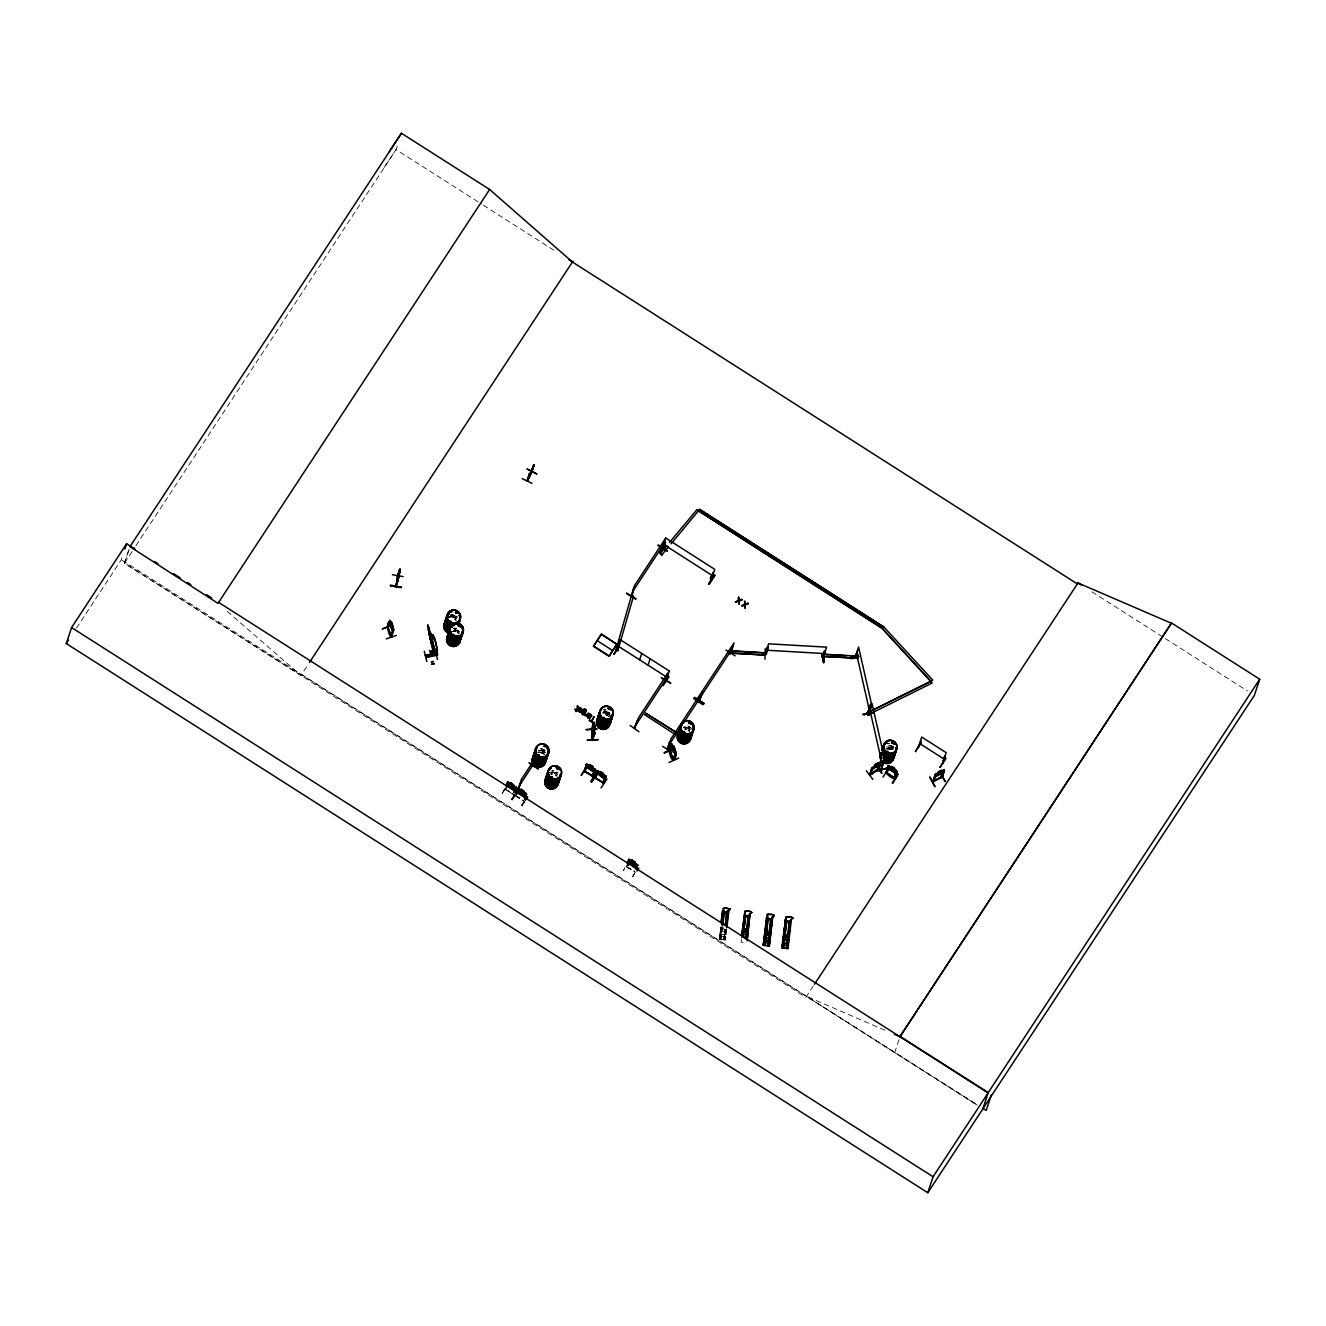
<?xml version="1.0" encoding="UTF-8"?>
<svg xmlns="http://www.w3.org/2000/svg" width="1326" height="1326" viewBox="0 0 1326 1326"><rect width="100%" height="100%" fill="white"/><g stroke="black" fill="none" stroke-linecap="round" stroke-linejoin="round"><path stroke-width="0.75" stroke-dasharray="5 3.75" d="M505.14 789.086L514.04 795.003M515.184 795.799L524.118 801.418M719.355 939.173L720.681 926.924L719.239 939.156L725.488 939.935M721.377 927.007L720.001 939.272L721.261 925.797M721.709 927.04L720.366 939.305L721.841 927.073M722.173 927.007L720.664 939.289M721.095 939.405L722.571 927.156M724.775 929.476L723.664 939.703L725.62 929.592M723.714 939.72L724.908 929.509M724.079 939.703L725.239 929.443M725.819 929.625L724.709 939.836L725.952 929.642M726.681 929.725L725.405 939.935L726.283 929.576M741.499 939.073L741.118 942.123L746.555 942.67M455.846 617.966L455.166 616.656L453.84 617.319M458.116 631.309L458.1 630.165M544.19 751.776L542.682 752.356L542.599 750.748M543.627 752.057L543.113 750.715M543.776 751.958L543.826 750.93M554.931 773.804L555.66 772.378M554.881 773.257L556.406 772.843L555.345 773.738M606.512 713.736L607.424 713.007M607.606 712.99L606.529 714.001M606.877 713.487L607.557 714.432L608.303 713.57M687.282 728.206L688.393 727.294M687.73 727.792L687.979 728.803L689.106 728.239M688.376 727.245L689.222 728.836M892.067 747.864L890.74 748.759L890.641 747.151M892.299 748.212L892.083 747.201M76.411 628.159L121.346 559.738L123.103 554.401M128.423 551.003L124.362 563.351L300.952 675.431L308.378 664.111M813.335 985.997L805.893 997.334L124.578 563.003L129.948 546.66M397.22 146.075L396.06 149.606L135.932 545.715M454.155 617.386L455.58 617.783M458.05 631.408L456.973 630.712L458.266 630.563M504.593 788.738L502.14 793.495L506.98 785.937M505.819 789.882L506.93 786.6M511.355 799.213L512.217 799.926L516.079 793.826M512.217 799.926L515.002 795.385M521.433 805.644L525.792 800.175M624.828 867.585L623.336 870.85L628.176 863.292M626.286 866.79L634.856 871.265M635.088 872.392L634.59 871.232M688.956 728.471L687.962 728.786M720.93 928.697L724.526 929.161M720.598 931.366L726.002 932.045M720.25 934.266L725.654 934.946M720.051 936.106L725.455 936.802M719.62 939.156L724.626 939.819M894.669 1052.711L899.94 1036.7M458.581 631.408L458.564 630.38M555.296 774.202L556.605 773.124M556.738 773.903L556.588 772.677M890.707 747.416L891.702 747.267M722.852 926.808L723.084 928.532M124.578 563.003L134.804 547.439M502.14 793.495L505.256 788.953L513.212 794.523M516.228 791.804L511.322 799.346L516.311 792.003M516.692 792.268L511.819 799.661M524.781 801.617L521.897 806.075M634.508 873.619L632.651 876.768M634.524 873.635L632.519 876.701L634.939 874.033M384.126 167.507L396.06 149.606L481.636 204.138M456.376 630.364L455.216 631.706A6.796 6.613 18.2 0 0 456.243 630.314L456.31 630.298A6.796 6.597 18.2 0 1 455.133 631.507M458.514 631.342L457.371 631.822M455.597 630.148A6.796 6.613 18.2 0 1 452.481 631.69A6.895 6.713 18.2 0 0 455.68 630.115A6.796 6.597 18.2 0 1 452.481 631.673L455.73 630.115A6.895 6.713 18.2 0 1 452.564 631.59A6.796 6.597 18.2 0 1 454.221 631.474A6.895 6.713 18.2 0 0 452.415 631.607M454.254 631.11L455.73 630.115M457.238 629.949L456.906 631.524M542.549 750.731L544.19 751.03M542.815 751.03L543.809 750.997M687.896 727.792L690.166 729.383A6.796 6.597 18.2 0 0 683.702 727.261L685.443 727.145A6.895 6.713 18.2 0 1 690.166 729.482M689.006 728.952L687.382 728.438M890.591 747.118L891.868 747.035M627.248 866.989L634.524 871.464M451.934 616.474L456.741 618.745A6.796 6.597 18.2 0 0 448.553 617.203L451.951 616.524L448.437 617.187A6.895 6.713 18.2 0 1 456.674 618.844M455.299 618.463L453.873 617.551M608.021 714.615L606.612 713.952M551.202 772.362L552.959 772.246A6.796 6.597 18.2 0 0 549.561 772.909L552.959 772.229L557.749 774.45A6.895 6.713 18.2 0 0 549.478 772.909M891.669 748.461L890.79 748.295M720.283 939.289L721.129 939.405M450.658 615.032L454.254 615.165M603.91 709.493L605.733 709.41M605.17 711.051L606.943 711.382A6.796 6.597 18.2 0 0 603.413 711.3L606.976 711.316M609.446 714.896L606.43 712.974L602.849 712.758A6.895 6.713 18.2 0 1 610.457 716.355M604.656 712.675L602.849 712.775A6.796 6.597 18.2 0 1 610.391 716.305L609.396 714.896M607.325 712.775L608.12 713.239M543.179 753.218L537.958 752.223A6.895 6.713 18.2 0 1 544.505 754.461L543.146 753.234M539.781 752.14L537.958 752.24A6.796 6.597 18.2 0 1 544.489 754.345M889.464 743.472L887.658 743.588L889.481 743.505A6.895 6.713 18.2 0 0 887.658 743.704A6.796 6.613 18.2 0 1 889.398 743.77A6.796 6.597 18.2 0 0 887.641 743.919M552.362 773.953L550.572 774.086A6.895 6.713 18.2 0 1 552.378 773.986A6.796 6.597 18.2 0 0 550.638 774.102M685.426 727.112L690.233 729.383A6.796 6.613 18.2 0 0 683.686 727.245M684.846 728.886L686.619 729.217A6.895 6.713 18.2 0 0 684.813 729.002A6.796 6.613 18.2 0 1 686.52 729.515M540.859 748.875A6.796 6.597 18.2 0 1 545.566 751.096A6.796 6.613 18.2 0 0 540.859 748.875L545.666 751.013M540.859 748.759L544.29 749.853M884.989 1030.236L806.523 996.356L977.875 1105.122M892.332 746.256L893.724 747.416L888.917 745.146A6.796 6.613 18.2 0 1 893.625 747.483M891.818 747.847L886.58 746.87A6.895 6.713 18.2 0 1 893.144 749.107M891.238 749.604L886 748.626A6.895 6.713 18.2 0 1 891.205 749.621A6.796 6.597 18.2 0 0 886.083 748.66M687.746 725.786L690.747 727.792A6.796 6.613 18.2 0 0 687.697 725.952A6.796 6.597 18.2 0 1 691.658 729.3M458.199 630.795L454.768 629.684L459.575 631.938M607.49 715.51L605.849 714.731A6.895 6.713 18.2 0 1 608.849 716.67M1091.978 591.86L1163.582 637.491M1165.322 638.602L1247.401 690.929M483.377 205.265L554.964 250.896M515.449 795.401L523.438 800.357M505.256 788.953L513.991 794.755M515.333 795.385L524.068 801.169M626.253 866.624L635.121 872.342M301.582 674.47L977.71 1105.486L121.346 559.738M891.768 747.864L893.194 748.991A6.796 6.597 18.2 0 0 886.663 746.886M689.653 731.14L688.227 730.013A6.796 6.597 18.2 0 1 689.57 731.123A6.895 6.713 18.2 0 0 688.211 730.096M608.584 712.161L609.977 713.305A6.796 6.597 18.2 0 0 608.518 712.244A6.796 6.597 18.2 0 1 609.811 713.537M455.862 616.026L457.238 617.187A6.796 6.613 18.2 0 0 455.812 616.093A6.796 6.597 18.2 0 1 457.105 617.386M458.995 633.712L457.586 632.568A6.895 6.713 18.2 0 1 458.978 633.729A6.796 6.597 18.2 0 0 457.569 632.552M543.594 750.964L538.538 750.466A6.895 6.713 18.2 0 1 545.119 752.604M543.726 751.461L545.152 752.604A6.796 6.597 18.2 0 0 538.621 750.483A6.796 6.613 18.2 0 1 545.085 752.571M555.743 775.08L557.169 776.224A6.796 6.597 18.2 0 0 555.743 775.064A6.895 6.713 18.2 0 1 557.152 776.224M227.194 611.352L300.952 675.431M556.821 771.815A6.796 6.597 18.2 0 1 558.163 772.942M549.544 772.892A6.796 6.613 18.2 0 1 552.975 772.196M551.119 772.644A6.796 6.597 18.2 0 1 556.224 773.588M538.522 750.781A6.796 6.597 18.2 0 1 544.986 752.87M453.492 628.507A6.796 6.597 18.2 0 1 455.249 628.375M455.796 616.109A6.796 6.597 18.2 0 1 457.155 617.236M448.536 617.187A6.796 6.613 18.2 0 1 456.674 618.712M456.127 620.518A6.895 6.713 18.2 0 0 454.752 619.375A6.796 6.597 18.2 0 1 456.078 620.485M455.68 629.833A6.796 6.597 18.2 0 1 452.564 631.375M450.641 615.297A6.796 6.597 18.2 0 1 454.138 615.513M603.91 709.609A6.895 6.713 18.2 0 1 605.7 709.476M603.413 711.283A6.796 6.613 18.2 0 1 606.91 711.482M608.518 712.244A6.796 6.613 18.2 0 1 609.877 713.371M608.8 716.637A6.796 6.597 18.2 0 0 605.833 714.764A6.895 6.713 18.2 0 1 607.441 715.609M603.363 711.449A6.796 6.597 18.2 0 1 606.86 711.664M888.95 745.195A6.779 6.597 18.2 0 1 893.641 747.4M887.74 743.621A6.796 6.597 18.2 0 1 889.497 743.488M888.851 745.444A6.779 6.597 18.2 0 1 893.542 747.665M885.983 748.958A6.796 6.597 18.2 0 1 891.089 749.903A6.895 6.713 18.2 0 0 886 748.742M684.879 728.902A6.796 6.597 18.2 0 1 686.619 729.234M685.36 727.444A6.796 6.597 18.2 0 1 690.067 729.648M523.405 802.694L521.4 805.777L523.438 802.727M456.31 628.358L454.735 629.336A6.895 6.713 18.2 0 0 456.277 628.342A6.796 6.597 18.2 0 1 454.719 629.336A6.796 6.613 18.2 0 0 456.177 628.375M553.472 770.737A6.796 6.597 18.2 0 0 551.715 770.854A6.812 6.63 18.2 0 1 553.456 770.771M557.682 774.417A6.796 6.613 18.2 0 0 554.732 772.528A6.796 6.597 18.2 0 1 557.682 774.434M539.699 752.422A6.796 6.597 18.2 0 0 537.942 752.555A6.796 6.613 18.2 0 1 539.699 752.422M544.406 754.643A6.796 6.597 18.2 0 0 541.439 752.754A6.796 6.613 18.2 0 1 544.406 754.627M455.299 628.209A6.796 6.613 18.2 0 0 453.525 628.342A6.796 6.597 18.2 0 1 455.299 628.209M459.426 632.204A6.796 6.613 18.2 0 0 452.945 630.115A6.796 6.597 18.2 0 1 459.409 632.22M454.205 615.347A6.796 6.597 18.2 0 0 450.691 615.148A6.796 6.613 18.2 0 1 454.205 615.33M454.818 629.054A6.796 6.613 18.2 0 0 456.277 628.076A6.796 6.597 18.2 0 1 454.818 629.038M455.216 617.883A6.796 6.613 18.2 0 0 448.437 617.485A6.796 6.597 18.2 0 1 455.216 617.883M605.65 709.692A6.796 6.597 18.2 0 0 603.894 709.808A6.796 6.613 18.2 0 1 605.65 709.675M610.291 716.604A6.796 6.597 18.2 0 0 602.816 713.09A6.796 6.613 18.2 0 1 610.308 716.604M893.028 749.273A6.796 6.597 18.2 0 0 886.564 747.184A6.796 6.613 18.2 0 1 893.028 749.256M689.487 731.422A6.796 6.597 18.2 0 0 688.128 730.278A6.796 6.613 18.2 0 1 689.487 731.405"/><path stroke-width="1.5" d="M592.076 730.261L594.23 722.455L593.269 726.615L594.396 735.018L594.114 722.587M933.736 781.594L935.708 774.715L933.073 781.926M942.471 776.821L941.327 777.6L944.228 770.373L941.477 777.566M738.549 597.247L738.466 600.728L735.416 602.07L738.499 600.595L738.549 597.247L739.228 600.346L739.278 597.711M747.632 603.032L748.278 603.612L745.146 604.275L744.499 601.043C747.765 604.954 740.074 604.871 742.079 606.313L744.516 605.087L745.195 608.137M735.466 601.938L738.549 601.291L739.195 604.474L739.278 601.043L742.361 599.683L739.228 600.346L741.665 599.236M745.146 608.269L745.245 604.838L748.328 603.479L745.245 604.838M669.58 751.643L671.901 745.212C664.193 744.466 674.685 773.257 676.127 753.201M674.089 759.848L676.243 753.151M764.953 659.237L765.201 648.58M765.251 653.933L766.345 654.166L768.351 647.386L767.373 647.337L765.135 654.099L768.632 643.823L826.612 647.154L823.098 657.563C819.319 657.348 826.993 648.696 824.341 651M767.373 647.337L768.351 647.386M825.336 650.685L823.347 657.298L822.219 656.801M824.126 651.978L823.744 662.619L822.452 656.751M823.512 653.602L823.231 662.552M823.744 662.602L823.96 655.508M432.21 651.878C431.099 648.978 429.939 658.525 431.265 654.878M431.514 651.099L430.204 655.094M432.74 651.679L431.348 655.724L432.309 650.386M397.27 576.611L399.64 569.401L399.64 572.169L399.971 570.744M729.002 652.972L729.151 650.701L765.384 652.79L765.235 655.061L729.002 652.972L765.235 655.061M821.987 656.353L822.137 654.099L858.37 656.171L858.27 658.243L821.987 656.353L858.27 658.243M878.26 768.699L869.641 774.865L870.519 774.235M877.514 769.677L879.486 762.914C884.856 765.516 871.049 775.262 870.105 774.964M592.009 730.195C590.501 748.776 594.711 736.908 594.38 724.327L594.612 725.803M592.042 729.333L592.888 739.626M616.822 649.989L618.049 650.32L617.236 649.491M616.888 649.823L620.303 639.762L669.265 670.973M666.265 680.719L665.039 680.453L666.05 681.216M712.609 572.716C715.278 571.257 707.686 579.064 711.3 579.396M711.648 579.329L710.653 578.998M584.915 771.55L584.352 770.621M586.689 763.942L584.202 771.384L593.534 776.472M595.722 778.08L594.926 777.367M595.755 778.329L597.893 771.782L596.849 771.566L597.893 771.782M604.126 783.169L595.076 777.682M888.387 765.632L886 773.141L888.387 765.632L889.58 766.08M894.022 778.18L895.332 778.163L886.315 772.644M746.654 910.929L744.615 911.393L745.195 915.487L748.792 915.951L751.212 912.653M767.157 914.725L767.688 918.603L771.284 919.067L774.119 915.62M789.534 916.962L785.672 917.294L786.268 921.172L789.882 921.636L792.716 918.189M398.281 578.832L399.922 571.241M631.259 595.573L632.22 594.777L631.176 595.805M665.735 681.299L669.398 670.757L638.287 718.145L634.491 728.289L635.552 727.311M661.773 549.213L664.459 541.92L662.238 549.097M665.834 680.536L665.155 681.465M667.127 749.091L669.845 741.847L667.873 747.93M700.244 696.266L700.443 695.272L698.321 702.382M700.194 699.448L699.134 700.343L699.813 699.415M729.814 653.536C730.328 652.425 735.101 638.568 730.792 653.038L730.096 654.016M387.358 627.016L390.01 620.187L393.49 628.723M391.021 636.845C388.7 636.016 385.087 620.982 390.126 621.728L387.789 628.126M390.789 635.9L393.209 629.717L391.485 637.126L393.756 629.949M391.535 637.077L387.789 626.999L391.518 636.878M578.534 710.305L578.484 710.686M722.653 910.614L721.145 922.83L722.604 910.597L723.416 910.697M721.642 922.846L723.167 910.133L721.974 925.018L723.515 912.785M721.957 922.946L723.283 910.68M722.455 925.018L724.079 910.68M722.769 925.117L724.228 912.868M725.637 912.006L725.388 911.724M726.93 911.111L725.272 925.415L726.814 913.183M725.753 925.415L727.377 911.078M726.068 925.515L727.526 913.266M723.532 908.89L723.747 912.52L727.361 912.984L723.781 912.305M728.156 910.763L726.565 927.587M726.88 927.686L728.819 911.36L727.974 911.244M729.515 908.642C730.908 909.487 728.405 910.829 730.328 909.122M741.516 936.023L744.731 913.647M741.698 937.233L744.599 913.1M742.577 936.156L744.831 915.736M742.941 936.156L745.212 915.272L748.792 915.951M745.494 912.089C743.057 910.879 750.516 910.548 751.743 912.305M745.543 915.835L743.157 936.239L745.676 915.835M745.626 938.593L748.129 916.133M745.991 938.593L748.577 916.084M746.207 938.675L748.842 916.216M746.803 934.598L748.975 916.233M746.687 938.725L749.588 913.73L747.052 938.725M747.267 938.808L750.002 913.78M747.135 940.863L749.903 914.227M750.582 912.736L751.627 912.503M766.627 916.697L763.229 945.256L769.411 946.018M763.544 945.239L766.892 916.664M763.925 945.355L767.522 916.266L763.163 945.239M764.34 945.388L767.306 918.835M767.969 915.205L767.108 914.509M767.804 918.852L765.052 945.488M765.268 943.449L768.168 918.951M770.605 919.233L767.505 945.769L769.329 946.018L772.726 917.443M771.069 919.2L768.268 945.886L771.467 919.349M768.218 945.869L771.318 918.852L767.704 918.388L764.704 945.388L763.643 945.09M769.047 945.786L771.964 917.178M769.047 945.919L772.494 916.896L769.279 946.002M773.075 915.852L774.318 915.421L773.439 914.725M782.241 947.659L785.688 918.785L781.776 947.825L787.992 948.587L791.34 920.012L790.495 919.913M785.539 919.25L782.506 947.924M782.241 947.825L785.688 918.785M782.937 947.974L785.904 921.421M786.567 917.774C783.964 916.2 791.871 916.216 792.882 918.222M786.401 921.437L782.804 947.941M783.865 946.018L786.749 921.52M786.235 948.372L789.202 921.819M789.666 921.769L786.865 948.455L790.047 921.918M786.6 948.355L789.898 921.421L786.301 920.957L783.567 948.057M787.644 948.488L790.561 919.747M791.655 918.421L792.849 917.774L790.478 916.879M595.092 732.913L592.838 739.51M581.998 709.808L581.517 711.2M400.187 568.871L397.435 575.782M535.704 760.229L533.881 766.295M403.121 576.628L392.38 574.722M578.418 707.554L578.418 706.708M921.04 740.903L918.587 747.019M918.404 747.184L918.537 746.77M944.676 755.986L942.687 763.014L945.107 756.251M430.403 654.945L430.619 655.873M450.31 621.745L450.757 621.082M455.448 612.546L456.807 611.617L457.387 613.176M453.078 634.375L454.105 634.706M455.879 612.844L457.172 612.198M453.707 635.137L453.376 634.756M459.177 626.32L460.105 625.773M459.824 626.717L460.221 625.342M538.555 755.19L538.754 754.792M539.185 754.643L539.433 755.737M545.583 746.422C542.964 745.543 547.157 747.615 543.942 746.372M551.168 777.185L552.279 776.821M556.572 768.765L556.87 768.268M558.279 768.268L556.804 768.185M603.728 718.046L603.927 717.78M608.899 708.034L608.186 708.962M608.535 708.449L608.733 708.134M609.827 708.962L608.584 708.996M610.093 709.327L608.717 707.835M684.365 732.482L684.564 731.77M690.514 723.698L689.669 722.504M690.432 723.714L689.039 723.399M886.63 751.444L887.724 751.759M892.365 742.378L892.481 743.289M892.431 743.256L893.724 742.825M893.691 742.195L893.442 743.77M401.248 587.053L390.391 585.744L401.181 587.319M399.176 575.385L396.026 586.208L397.999 575.998M399.143 572.965L397.634 581.269M399.64 569.401L397.916 576.595M397.75 581.302L400.187 569.832M390.391 585.711L401.115 587.7M390.524 585.048L401.198 587.236M584.816 712.659L583.324 711.067L582.694 713.852M941.162 777.268L942.289 776.489L932.891 781.213M585.694 712.294L585.396 713.189M398.977 574.556L399.491 572.202M399.043 575.451L399.143 574.821M399.027 572.998L399.491 570.992M855.336 657.945L855.668 657.033M868.878 714.465L868.679 713.438L869.292 714.714M526.952 480.874L529.505 473.647L527.251 481.172L532.058 471.443L531.08 472.421M744.035 930.404L745.394 929.327M766.527 933.521L767.572 932.443M786.5 937.416L787.445 935.725M617.916 650.735L615.811 650.337L631.408 595.722L633.447 596.319L617.85 650.635M591.827 715.957L590.65 717.217M518.715 789.335L515.085 787.793M587.65 716.322L587.882 717.814M894.321 1034.28L899.94 1036.7L1171.521 622.988L1259.7 679.21L1254.379 695.371L927.802 1192.737L66.3 643.558L71.571 627.546L126.616 543.726L135.285 549.262M124.859 549.063L126.616 543.726M572.434 262.034L489.625 189.469L401.43 133.263L389.347 151.628M397.402 575.898L396.209 585.777M398.596 577.125L399.491 574.158M382.336 628.872L390.888 625.839M387.706 628.358L389.43 620.949M386.264 638.867L396.391 635.386M391.816 623.22L392.629 626.485M393.209 629.717L391.153 636.132M429.011 629.734L430.221 636.845L427.834 625.043L431.315 643.591L431.994 641.618L429.259 628.872M432.027 641.718L431.315 643.591L428.348 629.253M428.298 629.767L428.895 627.944L429.259 628.938M430.088 633.115L434.199 649.955L433.32 652.326L429.458 635.038L433.867 652.226L434.663 649.873L430.536 632.817L434.563 650.088M424.287 651.232L426.856 661.525M429.823 634.955L433.95 651.994M425.464 655.674L436.039 653.635M425.779 656.983L436.353 654.679L425.762 657.149M429.558 650.386L430.502 653.088M430.37 655.823L432.442 650.784M431.712 653.536L432.674 650.569L431.497 650.817L431.961 651.994M433.337 651.348L434.315 649.392L433.121 651.315M437.398 659.42L434.994 648.878M522.195 478.653L532.024 483.377M529.505 473.647L527.781 480.128M530.814 472.454L531.859 469.537M531.113 472.57L533.698 465.211L530.052 474.012L530.615 473.084M533.698 465.211L531.925 471.774M531.461 472.736L534.245 464.78L529.223 476.133M536.715 473.979L526.986 469.006L536.781 473.83M506.101 786.069L507.477 781.909L516.51 787.677M506.93 786.6C509.433 785.174 506.598 781.163 507.991 783.401M507.129 786.285L508.19 783.086M510.576 783.55L510.841 782.771L513.593 785.473M510.941 782.854L510.096 785.373L512.913 787.18L513.792 784.793M511.388 783.318L513.195 784.462M513.742 792.865L515.516 787.76L516.344 788.29L515.516 787.76M515.085 791.804L516.411 787.627L515.648 786.782M516.179 792.484L517.554 788.34L525.726 793.213L526.521 794.191L524.847 799.512M516.676 794.307L521.367 779.423L536.931 755.737L533.218 766.329M518.383 789.683L520.67 783.119M529.173 763.03L538.339 768.997L529.289 762.914M521.002 789.285L520.173 791.804L522.991 793.594L523.82 791.075M521.466 789.732L523.273 790.893M520.654 790.329L523.472 792.119L523.919 791.108L520.919 789.185L520.588 790.081L519.162 789.368L518.665 790.843L524.499 794.556L524.98 793.081L523.555 791.854M533.732 766.643L535.969 759.815M524.334 797.688L525.593 794.175L526.422 794.705L525.593 794.175M593.484 646.359L601.457 634.027L616.905 644.303L609.032 656.271L593.484 646.359L601.457 634.027M574.854 709.311L575.932 710.156L574.854 709.311L576.263 709.675L577.755 706.973M576.595 710.421L575.882 711.565L575.981 710.023M577.357 706.708L577.141 705.813L578.235 706.642M580.97 710.62L578.451 709.012L581.236 710.023M578.749 709.841L580.622 711.2L578.484 710.438M580.805 708.913L579.097 708.25M581.584 708.813L579.479 707.57L581.269 708.498M583.506 714.581L582.744 714.598A1.939 1.873 18.2 0 1 581.7 713.62L583.075 710.123M585.446 709.211L586.407 710.885M586.225 716.57L588.545 713.04L585.91 715.327M590.285 717.068L588.214 717.084M589.357 713.72L591.595 715.128M590.07 714.83L590.634 715.178M609.032 656.271L617.021 643.939M586.225 729.598L597.114 728.886L586.225 729.714M587.932 717.681L589.689 718.825L588.529 717.383M589.357 720.383L593.252 722.869L589.357 720.383L591.346 720.863L594.114 716.587L591.993 721.278L593.252 722.869M632.121 595.258L633.861 588.495L631.574 595.772M617.419 648.033L613.905 654.199M633.447 596.319L631.342 595.921L634.624 585.412L665.735 538.024L714.731 569.351L711.416 579.495M591.363 729.615C597.015 710.703 591.495 736.212 591.91 729.118M595.159 728.355L594.612 725.67M635.983 598.672L626.651 593.103M594.86 724.874L594.313 730.792L595.142 728.272M595.043 727.825L592.755 739.013M586.622 766.246L581.285 775.312M657.961 545.434L667.193 551.235M584.948 771.765L587.302 765.036L586.274 764.82L587.302 765.036M598.009 739.527L587.12 740.322L597.976 739.775M663.845 544.936L659.37 552.577M590.518 765.268L592.324 766.428M660.315 553.506L661.956 554.832L660.315 553.506L666.895 545.533M663.381 548.782L662.32 548.516L665.735 538.024M663.298 549.014L665.519 542.235M592.855 766.61L592.026 769.13L589.225 767.34L589.954 764.721L592.971 766.643L592.656 767.539L589.705 765.864M594.429 770.025L592.357 776.588L594.628 769.71L595.457 770.24L594.628 769.71M595.523 769.577L593.037 776.937M591.711 782.108L597.711 773.174L591.379 781.892M596.319 772.296L590.948 781.627L596.402 772.478M605.352 775.495L606.148 776.472L597.181 770.621L594.744 777.981L603.96 783.053M597.28 770.688L594.728 777.749M601.092 772.014L602.899 773.174M639.629 659.818L641.734 653.42M603.562 773.389L602.617 775.876L599.8 774.086L600.479 771.566L603.297 774.185M601.059 787.926L606.927 779.042M605.021 776.771L602.982 783.285L605.22 776.456L606.048 776.986L605.22 776.456M606.115 776.323L603.612 783.683M866.823 713.156L931.167 681.166L866.889 712.957L867.801 715.012L932.145 683.023L882.122 628.143L696.846 509.764L882.055 628.342L931.101 681.365L932.659 679.989L883.68 626.767L882.055 628.342L883.68 626.767M648.049 665.188L650.154 658.79M699.631 509.366L883.182 626.618L699.631 509.366L671.138 543.759M630.115 725.405L638.999 731.77M634.59 728.107L637.209 721.029L634.491 728.189M645.795 713.239L676.459 732.549L645.795 713.239L644.718 714.764L675.265 734.471L676.459 732.549M661.392 677.818L670.84 683.271L661.392 677.785M663.199 685.625L669.1 676.774M665.586 681.912L668.188 674.553L667.359 674.022L664.956 680.686M665.834 678.663L667.359 674.022M665.122 681.763L667.276 675.265M709.161 584.318L714.896 575.368L708.747 583.921M711.432 579.711L710.587 578.932M627.297 863.425L628.69 859.281L629.867 859.729L637.723 865.033L636.497 868.845M674.785 749.704L674.984 753.019L672.58 749.107L664.243 752.936L672.464 749.124L672.514 745.411L673.21 746.654M627.612 865.563C629.9 864.187 628.275 858.22 629.187 860.756M627.811 865.248L629.386 860.441M667.691 749.223L670.923 738.963L702.051 691.575L698.719 701.769M632.038 860.126L631.309 862.745L634.126 864.535L634.955 862.016L632.038 860.126L631.789 860.922M632.601 860.673L634.408 861.817M674.122 760.047L669.365 750.748L671.685 743.704L676.293 753.234M675.498 755.406L671.155 747.748L671.586 743.753L675.895 751.941M669.497 751.875L671.138 744.499M673.575 745.825L672.796 748.477L674.221 751.444L675.05 748.908L673.575 745.825L674.685 749.754M668.967 762.483L678.779 758.058M635.469 868.629L636.729 865.116L637.557 865.646L636.729 865.116M636.298 869.16L637.607 864.983M675.299 753.102C677.138 752.754 672.564 756.98 673.177 759.317M673.575 759.367L675.63 752.953M694.028 698.587L694.774 697.476L703.94 703.41L703.178 704.57L693.995 698.636L703.178 704.57M700.443 695.272L698.371 702.415M702.183 693.299L699.548 700.509L702.929 690.216L734.057 642.828L730.709 653.27M703.907 703.426L694.758 697.493M725.968 650.038L735.184 655.823M732.449 646.524L730.493 652.591M765.467 653.453L766.329 653.735M723.134 913.415L727.709 913.995M822.352 657.514L823.347 657.083M744.582 916.382L749.14 916.962M742.676 928.846L748.113 929.46M742.063 934.25L747.466 934.929M858.917 656.304C837.883 658.84 861.138 660.779 857.358 653.32M765.168 931.963L770.572 932.659M855.419 658.359L857.657 650.834M764.555 937.349L769.958 938.046M785.655 922.067L790.213 922.647M783.451 937.349L788.854 938.046M782.771 942.919L788.208 943.515M782.539 944.858L787.942 945.537M862.745 714.2L874.132 712.394L863.491 714.747L870.436 712.725M868 711.532L868.198 712.924L870.055 705.482L867.817 713.007L871.182 702.598L858.568 647.022L855.154 657.099L855.916 658.011M870.055 705.482L867.9 712.775M867.801 715.012L866.889 712.957M868.845 714.731L871.099 707.305M869.243 714.764L870.304 711.333M866.342 770.787L872.873 779.406M869.541 774.931L871.828 767.903M869.773 775.229L871.978 768.765L878.293 764.389L878.773 762.914L877.431 763.677L877.696 762.898M870.585 774.003L872.525 767.903L870.668 774.483M872.773 768.351L875.094 764.903M875.027 764.804L874.199 767.323L877.348 763.942M881.724 772.975L875.591 764.19M875.458 764.588L877.182 763.362M877.514 763.776L877.795 762.798L875.011 764.936M877.48 768.931L878.044 768.782M877.762 769.644L880.298 761.82L871.729 767.953M878.16 768.749L880.265 762.351M883.497 761.953L881.276 769.478L884.641 759.069L872.011 703.493L868.613 713.57M881.177 769.428L881.541 768.434M875.143 764.406L881.674 773.008M882.983 777.135L888.768 768.218M886.796 768.467L876.204 770.671M889.1 766.793L888.072 766.577L889.1 766.793L886.961 773.34M892.299 767.025L894.122 768.168M892.232 783.069L898.133 774.053L892.73 783.368M896.227 771.782L894.155 778.345L896.426 771.467L897.254 771.997L896.426 771.467M896.575 773.539L896.558 770.505L888.337 765.732M921.04 742.543L915.504 751.477M918.321 747.433L921.686 737.057L946.184 752.654L942.687 763.014M930.09 777.036L935.178 786.55M943.416 770.141L934.847 774.616L944.327 769.925L942.405 773.307L934.963 776.97L934.946 774.583L932.874 781.975L935.891 775.03M938.427 771.931L937.598 774.45L940.532 772.942C945.322 765.931 932.791 776.207 941.477 770.356M938.493 772.03L936.023 775.246L940.333 773.572L942.587 770.671L941.112 771.218M944.228 770.373L942.222 777.202L944.41 770.704M945.024 781.528L940.631 773.605L945.372 781.345M927.802 1192.737L933.073 1176.742L988.119 1092.906L218.624 602.385M982.848 1108.917L988.218 1092.607L1259.7 679.21M991.45 1094.547L986.229 1110.426L983.113 1108.453M899.94 1036.7L1171.521 622.988M577.821 710.255L578.451 709.012M661.923 548.765L662.851 548.251M667.293 748.825L668.171 748.378L667.26 748.66M428.547 630.53L430.337 638.8L429.79 634.773C432.74 645.215 427.071 620.717 429.442 633.264L428.596 630.563M590.932 716.222L590.948 715.261M532.058 470.166L533.035 467.979M530.201 472.852L529.604 474.144M729.748 653.685L730.195 652.956M673.956 760.229L669.547 750.599M456.045 612.943L456.177 611.883M458.332 625.474L460.271 625.342M458.746 625.325L458.415 626.27M459.741 625.176L458.862 626.22M538.903 754.958L539.135 755.721M543.909 746.14L545.848 745.991M538.058 760.444L537.03 760.461M552.262 777.401L551.782 776.489M608.286 708.432L609.778 708.2M688.99 722.902L690.034 722.256M893.011 741.88L892.017 743.322M529.836 473.813L529.074 474.509M527.483 480.774L532.008 471.658M662.668 746.405L671.851 752.256M584.865 712.526L584.103 713.703M532.837 467.813L533.533 466.503M587.6 716.454L589.407 713.587M533.765 465.675L534.361 464.829M581.799 710.62L580.887 711.896M578.153 708.101L578.103 706.31M768.881 934.068L766.643 934.068M727.361 912.984L729.151 909.769M626.419 593.468L635.651 599.236M694.41 698.073L703.658 703.841M518.052 789.815L517.223 789.285L518.217 789.252M633.861 588.495L633.347 589.308L634.193 588.694M664.79 542.119L663.945 542.715M659.486 552.677L665.304 543.627M614.037 654.298L618.894 646.723M708.648 584.004L714.565 575.153M708.78 584.07L714.532 575.003M637.524 721.228L636.679 721.841M670.177 742.046L669.332 742.643M729.83 653.735L730.344 652.922M915.454 751.61L921.305 742.577M66.3 643.558L68.554 640.126M401.43 133.263L129.948 546.66L217.978 603.347L489.625 189.469M309.522 662.387L573.064 261.056M632.519 591.81L663.63 544.422L712.626 575.749M506.714 784.13L507.576 785.589M506.88 784.097L507.493 785.572L515.814 789.799L514.505 789.998M514.571 790.081L507.56 785.473M519.262 785.821L534.826 762.135M516.792 790.545L517.72 791.92M516.096 793.992L518.052 791.042L517.289 790.528M578.186 707.968L576.959 710.819M525.726 793.213L526.588 794.108M525.278 799.843L527.731 797.191M583.854 710.272L585.429 711.465M525.411 799.909L527.367 796.959M588.495 716.289L588.263 717.233M589.44 714.847L588.761 715.957L590.965 716.09M585.843 766.08L593.75 771.931L586.672 767.423M581.252 775.461L587.136 766.428M595.573 769.726L594.711 768.749M597.181 770.621L598.341 771.019M636.182 724.56L667.293 677.172M605.452 778.594L604.208 778.71M668.818 745.361L682.161 725.057M684.382 721.675L699.946 697.973M700.824 696.614L731.952 649.226M628.69 859.281L637.723 865.033M627.927 861.486L628.773 862.944M628.756 862.828L635.767 867.436M634.988 862.149L631.988 860.226M636.961 867.254L635.701 867.37M636.928 871.116L638.867 868.132M882.055 628.342L883.249 626.419M891.503 767.273L889.995 766.66L889.514 768.135L895.332 771.848L895.812 770.373L894.404 769.146M896.492 770.588C898.348 781.412 893.243 780.252 886.033 773.091M1077.259 583.838L1077.889 582.86L1081.502 585.18M814.462 984.273L1078.005 582.943L1171.422 623.286M1078.005 582.943L1077.375 583.921L568.937 259.797M942.421 776.953L932.874 781.975M583.026 710.255L584.004 709.195M867.983 711.797L867.801 712.891M869.292 714.416L868.994 713.703M881.442 768.251L881.773 768.931M878.475 765.467L879.685 764.025M669.497 542.433L696.846 509.764M661.956 554.832L668.536 546.859M457.337 613.109L455.547 612.761M450.227 621.446L451.205 621.629M448.735 625.988L449.497 626.833M603.976 717.267L603.015 717.913M684.514 732.516L684.415 731.438M682.227 736.61L682.26 737.521M886.68 751.693L887.658 751.892M886.017 756.914L885.022 756.732M723.151 908.642L725.206 907.962M767.074 914.725L768.351 914.078M662.204 549.329L664.674 541.721L665.304 542.549M698.238 701.736L697.824 702.465M583.324 709.858L584.683 709.029M578.998 711.399L580.672 711.067M941.41 776.887L932.99 781.644M872.525 767.903L871.978 768.765M880.497 762.649L879.486 762.914M871.116 770.174L878.541 765.433M869.873 775.163L878.558 768.749M881.624 773.141L876.635 765.632M460.006 626.485L458.481 626.203M608.501 708.631L609.877 709.443M556.804 767.539L558.08 767.456M893.625 743.538L892.1 743.256M886.928 751.096L887.774 751.51M584.567 714.15L583.457 714.714M934.78 786.749L929.675 777.268M935.708 774.715L935.029 775.478M673.823 748.013L664.177 752.787M580.324 711.416L579.462 711.598M389.38 624.248L389.314 622.308L393.109 632.154L389.529 624.264M390.656 625.458L382.369 628.988M393.805 630.049L393.457 628.69M723.35 908.443L726.101 907.995M767.273 914.526L771.898 914.31L774.285 915.636M456.061 611.717L457.371 612.148M689.553 722.355L690.415 722.554M557.981 769.146L556.539 768.218M593.435 776.356L584.269 770.854L593.186 776.738M886.149 772.378L887.011 772.859M894.951 778.71L886.398 772.412M745.742 931.598L744.151 930.951M785.837 935.162L787.429 935.791M432.409 661.475C428.431 663.099 436.088 660.912 432.475 661.674M583.689 713.852L582.379 713.421M431.928 651.878L432.939 651.712M431.845 651.978L432.922 651.779L432.674 650.569M425.298 655.293L435.923 653.088M425.845 657.58L436.453 655.342M849.916 657.729L855.22 656.619L850.016 658.11M870.27 706.41L869.69 705.548M868.928 714.664L869.11 713.388M883.729 762.881L883.133 762.019M593.683 771.865L594.943 771.749L593.617 771.964M580.191 712.128L577.937 711.117M584.302 709.195L586.324 709.957M786.103 948.339L786.948 948.455M594.297 723.416L594.098 722.471M594.031 724.029L593.584 723.084M593.252 726.565L594.396 735.018M745.063 929.393L745.958 929.625M767.555 932.51L768.931 933.521M590.02 714.465L591.413 714.929M769.113 914.26L772.71 914.725M766.527 650.221L824.507 653.569M826.098 654.53L846.22 655.69M850.248 655.922L856.281 656.271M731.107 651.016L765.317 652.989M585.943 715.195L584.882 714.83M726.084 908.211L730.013 909.106M747.516 911.177L748.461 911.26M584.65 709.808L586.191 710.819M743.521 937.366L747.118 937.83L743.488 937.449M583.589 711.2L584.799 711.78M727.013 908.293L728.786 908.642M396.325 584.816L398.33 578.749L395.645 585.993M749.405 911.194L751.792 912.537M786.202 937.349L785.141 936.023M507.51 782.091L508.604 782.473M517.488 788.44L518.681 788.887M589.739 718.692L588.529 718.145M594.96 777.566L603.943 783.401L603.247 782.887M589.788 765.599L588.197 764.903L587.716 766.378L593.534 770.091L594.031 768.616L592.606 767.389M600.38 772.345L598.788 771.649L598.308 773.124L604.126 776.837L604.606 775.362L603.181 774.135M510.676 783.649L509.085 782.953L508.604 784.428L514.422 788.125L514.902 786.666L513.477 785.44M631.872 861.005L630.281 860.309L629.8 861.784L635.618 865.497L636.115 864.022L634.69 862.795M533.897 465.658L531.61 470.001M658.26 544.953L667.492 550.754M710.504 579.114L711.349 579.644M667.16 674.337L667.989 674.868M694.244 698.305L703.493 704.073M515.002 787.893L518.085 789.915M514.902 788.141L517.952 790.114M919.581 743.455L944.079 759.069M891.503 767.621L894.321 769.411M888.553 769.196L896.741 773.506L895.481 773.787L887.691 767.737L888.486 769.295M601.341 634.392L616.905 644.303M618.198 646.16L667.16 677.371M597.098 640.624L612.645 650.536M593.6 645.994L609.164 655.906M600.297 772.61L603.098 774.401M510.593 783.915L513.394 785.705M517.637 791.887L524.698 796.412L516.858 790.445M900.023 1036.402L988.218 1092.607M154.38 561.428L157.86 563.649M173.491 573.611L180.419 578.037M187.364 582.462L190.845 584.667M206.475 594.628L211.679 597.943M71.571 627.546L933.073 1176.742M584.501 715.626L584.832 714.963M580.589 708.598L581.219 709.609M894.404 755.489L894.42 755.522A6.895 6.713 18.2 0 1 883.829 760.859M691.443 735.864L691.459 735.897A6.796 6.597 18.2 0 1 681.73 741.483A6.796 6.597 18.2 0 1 680.006 730.576M610.656 721.394L610.689 721.41A6.796 6.597 18.2 0 1 600.96 726.996A6.796 6.597 18.2 0 1 599.236 716.09A6.895 6.713 18.2 0 0 600.877 727.195A6.796 6.597 18.2 0 0 610.474 721.725A6.895 6.713 18.2 0 1 600.877 727.195A6.895 6.713 18.2 0 1 599.087 716.206M460.785 638.436L460.818 638.469A6.895 6.713 18.2 0 1 451.006 644.254A6.895 6.713 18.2 0 1 449.249 633.165M666.083 680.901L665.188 680.619M558.047 767.489L558.561 768.367M584.202 771.384L586.589 763.875L595.457 769.677M766.776 934.399L766.544 933.454M581.037 708.996L581.236 709.874M585.893 765.98L586.689 767.539M391.385 623.336L390.673 621.944L390.623 625.69L392.645 629.767L392.579 626.402M429.143 628.955L427.95 625.027M391.303 623.585L392.496 626.651M392.844 629.833L393.192 630.745M430.088 637.242L430.834 639.58L430.585 635.718M432.011 650.453L432.491 651.812M869.906 709.891L882.536 765.467M856.463 653.42L869.077 709.012M594.744 732.499L594.827 733.46L594.363 732.532M560.285 774.517A6.796 6.597 18.2 0 1 552.494 782.357A6.796 6.597 18.2 0 1 547.953 772.213M560.417 774.401A6.895 6.713 18.2 0 1 552.511 782.357A6.895 6.713 18.2 0 1 547.903 772.047M551.102 767.969A6.895 6.713 18.2 0 0 550.588 779.605A6.895 6.713 18.2 0 0 561.163 774.384A6.796 6.597 18.2 0 1 551.401 780.053A6.796 6.597 18.2 0 1 549.677 769.13M556.34 767.605A6.895 6.713 18.2 0 1 559.357 769.511A6.796 6.597 18.2 0 0 556.373 767.505A6.796 6.613 18.2 0 1 559.34 769.378M556.274 767.804A6.796 6.597 18.2 0 1 559.24 769.693M558.959 781.097A6.895 6.713 18.2 0 1 549.179 786.749A6.895 6.713 18.2 0 1 547.423 775.66M547.97 773.986A6.895 6.713 18.2 0 0 550.572 785.406A6.796 6.597 18.2 0 0 559.207 777.782M558.876 780.981A6.796 6.597 18.2 0 1 549.262 786.55A6.796 6.597 18.2 0 1 547.539 775.644M548.019 774.169A6.796 6.597 18.2 0 0 550.572 785.406A6.895 6.713 18.2 0 0 559.34 777.666A6.796 6.613 18.2 0 1 550.655 785.125A6.796 6.613 18.2 0 1 548.102 773.87A6.796 6.597 18.2 0 0 550.671 785.108A6.796 6.597 18.2 0 0 559.307 777.5M536.483 748.776A6.895 6.713 18.2 0 0 538.223 759.864A6.796 6.613 18.2 0 0 547.853 754.395A6.796 6.597 18.2 0 1 538.207 759.964A6.796 6.613 18.2 0 1 536.483 749.041A6.796 6.597 18.2 0 0 538.207 759.964A6.895 6.713 18.2 0 0 548.003 754.212A6.796 6.613 18.2 0 0 542.516 743.836A6.796 6.613 18.2 0 0 536.218 753.433A6.796 6.613 18.2 0 0 547.953 754.113A6.796 6.597 18.2 0 1 538.306 759.665A6.796 6.597 18.2 0 1 536.582 748.759M535.986 750.533A6.796 6.613 18.2 0 0 538.538 761.787A6.796 6.613 18.2 0 0 547.207 754.146A6.796 6.597 18.2 0 1 538.555 761.77A6.796 6.597 18.2 0 1 536.002 750.533M548.4 750.781A6.895 6.713 18.2 0 1 539.616 758.522A6.895 6.713 18.2 0 1 537.03 747.102M546.743 747.665A6.895 6.713 18.2 0 1 547.787 749.124M548.102 754.328A6.796 6.597 18.2 0 1 538.008 757.776A6.796 6.597 18.2 0 1 537.063 747.284M548.251 750.897A6.796 6.597 18.2 0 1 548.417 752.621M533.4 762.002A6.796 6.597 18.2 0 1 534.826 754.096A6.796 6.613 18.2 0 0 533.4 762.019M546.163 757.577A6.895 6.713 18.2 0 1 537.378 765.317A6.895 6.713 18.2 0 1 534.792 753.914M533.201 756.881A6.796 6.613 18.2 0 0 536.069 766.494A6.796 6.613 18.2 0 0 545.4 762.616A6.796 6.597 18.2 0 1 536.069 766.478A6.796 6.597 18.2 0 1 533.201 756.881M545.55 759.185A6.796 6.613 18.2 0 1 545.699 760.909M546.892 757.56A6.895 6.713 18.2 0 1 537.129 763.229A6.895 6.713 18.2 0 1 535.372 752.14M546.113 757.411A6.796 6.597 18.2 0 1 537.478 765.036A6.796 6.597 18.2 0 1 534.925 753.798M546.76 757.66A6.796 6.597 18.2 0 1 537.129 763.229A6.796 6.597 18.2 0 1 535.406 752.323M449.282 631.193A6.796 6.613 18.2 0 1 450.409 629.883A6.796 6.597 18.2 0 0 449.299 631.193M462.857 630.032A6.895 6.713 18.2 0 1 457.636 637.972A6.895 6.713 18.2 0 1 449.431 632.751A6.895 6.713 18.2 0 1 454.652 624.795M458.199 625.01A6.895 6.713 18.2 0 1 461.216 626.916A6.796 6.613 18.2 0 0 458.216 624.994A6.796 6.597 18.2 0 1 461.166 626.883M462.691 630.248A6.796 6.597 18.2 0 1 458.116 637.922A6.796 6.597 18.2 0 1 449.829 634.027A6.796 6.597 18.2 0 1 452.945 625.657M454.702 624.795A6.796 6.597 18.2 0 0 449.713 633.182A6.796 6.613 18.2 0 0 458.779 637.458A6.796 6.613 18.2 0 0 462.194 628.309A6.796 6.597 18.2 0 1 458.779 637.441A6.796 6.597 18.2 0 1 449.713 633.182A6.796 6.613 18.2 0 1 454.702 624.778A6.895 6.713 18.2 0 1 448.619 613.242M461.564 633.662A6.796 6.597 18.2 0 1 454.669 641.602A6.796 6.597 18.2 0 1 448.503 632.9A6.796 6.613 18.2 0 1 445.917 621.712A6.796 6.597 18.2 0 0 448.486 632.95M449.249 631.342A6.796 6.597 18.2 0 1 450.376 630.049M460.702 638.486A6.796 6.597 18.2 0 1 451.089 644.055A6.796 6.597 18.2 0 1 449.365 633.132M452.431 626.668A6.895 6.713 18.2 0 1 449.531 613.938M459.442 618.596A6.895 6.713 18.2 0 1 458.531 623.651A6.895 6.713 18.2 0 0 458.332 621.96M450.094 612.264A6.895 6.713 18.2 0 1 451.768 611.684A6.796 6.613 18.2 0 0 450.194 612.148A6.796 6.597 18.2 0 1 451.868 611.601M452.464 626.469A6.796 6.597 18.2 0 1 447.044 616.209M459.21 621.944A6.796 6.597 18.2 0 1 458.465 623.502A6.796 6.597 18.2 0 0 458.282 621.795A6.796 6.613 18.2 0 1 458.465 623.518M452.945 624.994A6.796 6.597 18.2 0 1 448.652 613.424M450.094 628.076A6.796 6.597 18.2 0 1 447.542 616.839M458.73 620.452A6.796 6.597 18.2 0 1 458.581 623.883M449.547 629.701A6.796 6.597 18.2 0 1 445.868 619.772A6.796 6.613 18.2 0 0 449.547 629.717A6.895 6.713 18.2 0 1 445.801 619.607M458.183 622.076A6.796 6.597 18.2 0 1 458.348 623.8A6.796 6.613 18.2 0 0 459.442 620.535A6.796 6.597 18.2 0 1 458.365 623.8A6.796 6.613 18.2 0 0 458.199 622.076M450.807 631.507A6.796 6.597 18.2 0 1 446.514 619.938A6.895 6.713 18.2 0 0 450.774 631.706A6.895 6.713 18.2 0 1 446.381 620.054M612.115 714.847A6.895 6.713 18.2 0 1 604.208 722.803A6.796 6.613 18.2 0 1 599.634 712.659A6.796 6.597 18.2 0 0 604.208 722.803A6.796 6.613 18.2 0 0 611.999 714.963A6.796 6.597 18.2 0 1 604.208 722.803A6.895 6.713 18.2 0 1 599.601 712.493M600.297 712.824A6.796 6.613 18.2 0 0 602.021 723.764A6.796 6.613 18.2 0 0 611.667 718.178A6.796 6.597 18.2 0 1 602.054 723.648A6.796 6.597 18.2 0 1 600.33 712.725M612.695 713.073A6.895 6.713 18.2 0 1 603.927 720.814A6.895 6.713 18.2 0 1 601.324 709.41M611.054 709.957A6.895 6.713 18.2 0 0 608.037 708.051A6.796 6.597 18.2 0 1 611.037 709.841M612.082 714.664A6.796 6.597 18.2 0 1 604.291 722.504A6.796 6.597 18.2 0 1 599.75 712.36M612.662 712.907A6.796 6.597 18.2 0 1 604.026 720.532A6.796 6.597 18.2 0 1 601.474 709.294M599.137 716.388A6.796 6.597 18.2 0 0 600.86 727.294A6.895 6.713 18.2 0 0 610.623 721.626M609.844 721.477A6.796 6.613 18.2 0 1 601.192 729.118A6.796 6.613 18.2 0 1 598.639 717.863M609.877 721.377A6.796 6.597 18.2 0 1 601.225 729.002A6.796 6.597 18.2 0 1 598.672 717.764M611.601 718.327A6.796 6.597 18.2 0 1 601.971 723.897A6.796 6.597 18.2 0 1 600.247 712.99M611.037 718.112A6.895 6.713 18.2 0 1 602.269 725.852A6.796 6.613 18.2 0 1 599.7 714.615M599.667 714.432A6.895 6.713 18.2 0 0 602.269 725.852A6.796 6.613 18.2 0 0 610.921 718.228A6.796 6.597 18.2 0 1 602.269 725.852A6.796 6.597 18.2 0 1 599.717 714.615M611.004 717.946A6.796 6.597 18.2 0 1 602.369 725.554A6.796 6.597 18.2 0 1 599.816 714.316M882.47 751.56A6.895 6.713 18.2 0 0 890.674 756.798A6.895 6.713 18.2 0 0 895.895 748.859A6.796 6.597 18.2 0 1 890.691 756.599A6.796 6.597 18.2 0 1 882.602 751.444M896.442 747.184A6.895 6.713 18.2 0 1 891.801 754.975A6.796 6.597 18.2 0 1 883.447 751.08A6.895 6.713 18.2 0 1 886.547 742.51M894.801 744.068A6.895 6.713 18.2 0 0 891.785 742.146A6.796 6.597 18.2 0 1 894.785 743.936A6.796 6.613 18.2 0 0 891.818 742.046M896.31 747.3A6.796 6.597 18.2 0 1 891.735 754.975A6.895 6.713 18.2 0 1 883.381 751.013A6.796 6.597 18.2 0 1 886.564 742.709M891.718 742.345A6.796 6.597 18.2 0 1 894.685 744.234M894.221 755.837A6.796 6.597 18.2 0 1 883.829 760.975A6.895 6.713 18.2 0 0 894.37 755.737M880.845 756.781A6.796 6.597 18.2 0 1 880.994 753.35M884.309 749.323A6.895 6.713 18.2 0 0 882.834 750.301A6.895 6.713 18.2 0 1 884.343 749.223M895.315 752.439A6.779 6.597 18.2 0 1 882.586 755.008M882.122 749.969A6.779 6.597 18.2 0 1 883.994 747.102M883.033 757.942A6.895 6.713 18.2 0 0 894.818 752.124A6.796 6.597 18.2 0 1 883.149 757.776M883.447 748.444A6.895 6.713 18.2 0 0 882.287 749.77A6.895 6.713 18.2 0 1 883.365 746.505A6.796 6.597 18.2 0 0 882.436 749.72A6.796 6.597 18.2 0 1 883.547 748.428M894.321 755.538A6.796 6.597 18.2 0 1 883.928 760.676M880.945 756.483A6.796 6.597 18.2 0 1 881.094 753.052M882.967 750.185A6.796 6.597 18.2 0 1 884.425 749.223M692.752 729.449A6.796 6.597 18.2 0 1 684.978 737.289A6.796 6.597 18.2 0 1 680.437 727.129M692.901 729.317A6.895 6.713 18.2 0 1 684.995 737.289A6.895 6.713 18.2 0 1 680.371 726.98M692.835 725.736A6.796 6.613 18.2 0 1 689.968 734.654A6.796 6.597 18.2 0 1 680.818 731.687A6.796 6.597 18.2 0 1 683.686 722.803A6.796 6.613 18.2 0 0 680.818 731.687A6.796 6.613 18.2 0 0 689.968 734.654A6.796 6.597 18.2 0 0 692.835 725.753A6.895 6.713 18.2 0 1 689.968 734.836A6.895 6.713 18.2 0 1 680.686 731.836A6.895 6.713 18.2 0 1 683.603 722.803M688.857 722.438A6.895 6.713 18.2 0 1 691.857 724.344A6.796 6.613 18.2 0 0 688.857 722.421A6.796 6.597 18.2 0 1 691.807 724.311M692.736 726.051A6.796 6.597 18.2 0 1 690.365 734.654A6.796 6.597 18.2 0 1 681.365 732.963A6.796 6.597 18.2 0 1 682.144 724.062M688.758 722.72A6.796 6.597 18.2 0 1 691.708 724.609M691.393 736.112A6.895 6.713 18.2 0 1 681.63 741.764A6.895 6.713 18.2 0 1 679.873 730.676M679.409 732.333A6.796 6.613 18.2 0 0 681.978 743.604A6.796 6.613 18.2 0 0 690.631 735.963A6.796 6.597 18.2 0 1 682.012 743.488A6.796 6.597 18.2 0 1 679.459 732.25M691.824 732.598A6.895 6.713 18.2 0 1 683.918 740.554A6.796 6.597 18.2 0 1 679.36 730.411A6.895 6.713 18.2 0 0 683.918 740.554A6.796 6.597 18.2 0 0 691.675 732.714M391.618 622.408L390.822 625.06L391.999 628.126L392.827 625.607L391.618 622.408M742.361 931.664L747.765 932.36L742.361 931.664M766.76 919.117L772.163 919.796L766.76 919.117M764.853 934.78L770.257 935.476L764.853 934.78M764.207 940.25L769.61 940.946L764.207 940.25M763.975 942.189L769.378 942.885L763.975 942.189M783.782 934.449L789.185 935.145L783.782 934.449M783.136 939.935L788.539 940.615L783.136 939.935M891.752 766.478L891.022 769.097L893.823 770.887L894.768 768.4L891.752 766.478M940.084 767.157L945.886 758.24L940.035 767.29M525.892 796.213L524.582 796.429L525.892 796.213M596.485 772.743L604.275 778.776L596.485 772.743M431.596 664.276L434.166 663.812L431.596 664.276M886.812 768.284L876.287 771.119L886.812 768.251M437.58 654.878L436.585 650.668L436.934 652.143A7.658 0.912 78.1 0 0 435.757 643.16A7.658 0.912 78.1 0 0 433.486 637.541L433.817 638.983L432.757 634.508L433.105 635.95A9.166 1.094 78.1 0 1 435.84 642.679A9.166 1.094 78.1 0 1 437.232 653.436L437.58 654.878M550.323 783.301A6.796 6.613 18.2 0 0 559.97 777.732A6.796 6.597 18.2 0 1 550.323 783.301A6.796 6.613 18.2 0 1 548.599 772.378A6.796 6.597 18.2 0 0 550.323 783.301M548.831 775.279A6.796 6.597 18.2 0 0 560.55 775.959A6.796 6.613 18.2 0 0 555.13 765.682A6.796 6.613 18.2 0 0 548.815 775.279A6.796 6.613 18.2 0 0 560.567 775.959A6.796 6.597 18.2 0 0 555.13 765.699A6.796 6.597 18.2 0 0 548.831 775.279M550.721 779.323A6.796 6.597 18.2 0 0 561.113 774.185A6.796 6.613 18.2 0 1 550.704 779.34A6.796 6.613 18.2 0 1 551.202 767.853A6.796 6.597 18.2 0 0 550.721 779.323M549.163 786.848A6.796 6.597 18.2 0 0 558.776 781.279A6.796 6.613 18.2 0 1 549.146 786.865A6.796 6.613 18.2 0 1 547.423 775.925A6.796 6.597 18.2 0 0 549.163 786.848M549.494 788.672A6.796 6.613 18.2 0 0 558.147 781.031A6.796 6.597 18.2 0 1 549.494 788.655A6.796 6.597 18.2 0 1 546.942 777.417A6.796 6.613 18.2 0 0 549.494 788.672M536.185 753.582A6.796 6.597 18.2 0 0 547.903 754.262A6.796 6.597 18.2 0 0 542.467 744.002A6.796 6.597 18.2 0 0 536.185 753.582M539.715 758.223A6.796 6.597 18.2 0 0 548.351 750.615A6.796 6.613 18.2 0 1 539.715 758.24A6.796 6.613 18.2 0 1 537.163 746.986A6.796 6.597 18.2 0 0 539.715 758.223M547.754 748.975A6.796 6.597 18.2 0 0 546.726 747.549A6.796 6.613 18.2 0 1 547.754 748.975M534.428 763.445A6.796 6.597 18.2 0 0 546.014 757.71A6.796 6.613 18.2 0 1 534.411 763.445M537.229 762.931A6.796 6.597 18.2 0 0 546.859 757.361A6.796 6.613 18.2 0 1 537.229 762.947A6.796 6.613 18.2 0 1 535.505 752.024A6.796 6.597 18.2 0 0 537.229 762.931M456.094 639.961A6.796 6.597 18.2 0 0 462.111 632.021A6.796 6.613 18.2 0 1 456.094 639.977A6.796 6.613 18.2 0 1 448.718 632.966A6.796 6.597 18.2 0 0 456.094 639.961M449.779 629.701A6.796 6.597 18.2 0 0 449.033 631.259A6.796 6.613 18.2 0 1 449.763 629.701M454.37 639.762A6.895 6.713 18.2 0 0 462.277 631.806A6.796 6.597 18.2 0 1 454.42 639.563A6.796 6.597 18.2 0 1 449.879 629.402A6.895 6.713 18.2 0 0 454.37 639.762M453.84 641.37A6.796 6.613 18.2 0 0 461.78 635.237A6.796 6.597 18.2 0 1 453.84 641.336A6.796 6.597 18.2 0 1 448.553 632.751A6.796 6.613 18.2 0 0 453.84 641.37M450.658 632.767A6.796 6.597 18.2 0 0 462.376 633.447A6.796 6.613 18.2 0 0 456.956 623.17A6.796 6.613 18.2 0 0 450.641 632.784A6.796 6.613 18.2 0 0 462.393 633.447A6.796 6.597 18.2 0 0 456.956 623.187A6.796 6.597 18.2 0 0 450.658 632.767M450.608 632.916A6.796 6.597 18.2 0 0 462.326 633.596A6.796 6.597 18.2 0 0 456.906 623.336A6.796 6.597 18.2 0 0 450.608 632.916M450.989 644.337A6.796 6.597 18.2 0 0 460.603 638.767A6.796 6.613 18.2 0 1 450.989 644.353A6.796 6.613 18.2 0 1 449.249 633.43A6.796 6.597 18.2 0 0 450.989 644.337M451.321 646.16A6.796 6.613 18.2 0 0 459.973 638.535A6.796 6.597 18.2 0 1 451.321 646.143A6.796 6.613 18.2 0 1 448.768 634.905A6.796 6.597 18.2 0 0 451.321 646.143M453.293 643.027A6.895 6.713 18.2 0 0 461.199 635.071A6.796 6.597 18.2 0 1 453.359 642.828A6.796 6.597 18.2 0 1 448.801 632.684A6.895 6.713 18.2 0 0 453.293 643.027M448.072 615.198A6.796 6.597 18.2 0 0 452.365 626.767A6.796 6.613 18.2 0 1 448.072 615.181M447.774 619.723A6.796 6.597 18.2 0 0 459.492 620.402A6.796 6.613 18.2 0 0 454.105 609.993A6.796 6.613 18.2 0 0 447.807 619.59A6.796 6.613 18.2 0 0 459.542 620.27A6.796 6.597 18.2 0 0 454.056 610.142A6.796 6.597 18.2 0 0 447.774 619.723A6.779 6.597 18.2 0 0 459.476 620.386A6.779 6.597 18.2 0 0 454.056 610.159A6.779 6.597 18.2 0 0 447.774 619.723M447.591 616.673A6.796 6.597 18.2 0 0 450.144 627.911A6.796 6.613 18.2 0 1 447.575 616.656M458.63 623.717A6.796 6.597 18.2 0 0 458.929 622.01A6.796 6.613 18.2 0 1 458.647 623.717M456.459 624.297A6.895 6.713 18.2 0 0 459.376 615.264A6.796 6.597 18.2 0 1 456.376 624.297M456.475 623.999A6.796 6.597 18.2 0 0 459.343 615.115A6.796 6.613 18.2 0 1 456.475 624.016M448.752 613.142A6.796 6.597 18.2 0 0 454.801 624.579A6.796 6.613 18.2 0 1 448.752 613.126M445.95 619.474A6.796 6.613 18.2 0 0 449.647 629.419A6.796 6.597 18.2 0 1 445.967 619.474M446.414 620.236A6.796 6.597 18.2 0 0 448.967 631.474A6.796 6.613 18.2 0 1 446.414 620.22M600.529 715.725A6.796 6.597 18.2 0 0 612.247 716.405A6.796 6.613 18.2 0 0 606.827 706.128A6.796 6.613 18.2 0 0 600.512 715.725A6.796 6.597 18.2 0 0 612.198 716.554A6.796 6.597 18.2 0 0 606.827 706.145A6.796 6.597 18.2 0 0 600.529 715.725M606.778 706.294A6.796 6.597 18.2 0 0 600.479 715.874A6.796 6.613 18.2 0 0 612.264 716.405A6.796 6.597 18.2 0 0 606.778 706.294M883.116 753.367A6.796 6.597 18.2 0 0 895.73 749.074A6.796 6.613 18.2 0 1 883.099 753.383M883.398 746.753A6.796 6.597 18.2 0 0 882.354 750.019A6.796 6.597 18.2 0 1 883.464 748.726A6.796 6.613 18.2 0 0 882.304 750.019A6.796 6.613 18.2 0 1 883.381 746.753M882.602 754.875A6.796 6.613 18.2 0 0 895.398 752.29A6.779 6.597 18.2 0 1 882.635 754.859M884.028 746.936A6.796 6.613 18.2 0 0 882.138 749.803A6.779 6.597 18.2 0 1 884.044 746.952M884.293 749.82A6.779 6.597 18.2 0 0 895.978 750.499A6.779 6.597 18.2 0 0 890.558 740.256A6.796 6.613 18.2 0 0 884.26 749.836A6.796 6.613 18.2 0 0 896.011 750.516A6.796 6.613 18.2 0 0 890.558 740.24A6.779 6.597 18.2 0 0 884.293 749.82M884.243 749.969A6.779 6.597 18.2 0 0 895.928 750.649A6.779 6.597 18.2 0 0 890.508 740.422A6.779 6.597 18.2 0 0 884.243 749.969M891.834 754.693A6.796 6.597 18.2 0 0 896.393 747.002A6.796 6.613 18.2 0 1 891.834 754.693A6.796 6.613 18.2 0 1 883.53 750.781A6.796 6.613 18.2 0 1 886.646 742.411A6.796 6.597 18.2 0 0 883.53 750.781A6.796 6.597 18.2 0 0 891.834 754.693M880.928 753.218A6.895 6.713 18.2 0 0 881.392 758.356A6.895 6.713 18.2 0 1 880.961 753.118M885.801 763.428A6.796 6.613 18.2 0 0 893.591 755.571A6.779 6.597 18.2 0 1 885.801 763.411A6.796 6.613 18.2 0 1 881.243 753.267A6.779 6.597 18.2 0 0 885.801 763.411M884.409 759.201A6.796 6.597 18.2 0 0 894.652 752.339A6.796 6.613 18.2 0 1 884.392 759.218M682.791 738.234A6.796 6.613 18.2 0 0 692.437 732.665A6.796 6.597 18.2 0 1 682.84 738.118A6.796 6.613 18.2 0 1 681.067 727.311A6.796 6.597 18.2 0 0 682.84 738.118M681.315 730.195A6.796 6.597 18.2 0 0 693.034 730.875A6.796 6.613 18.2 0 0 687.597 720.615A6.796 6.613 18.2 0 0 681.299 730.212A6.796 6.613 18.2 0 0 693.034 730.891A6.796 6.597 18.2 0 0 687.597 720.615A6.796 6.597 18.2 0 0 681.315 730.195M682.459 742.096A6.796 6.597 18.2 0 0 691.095 734.488A6.796 6.613 18.2 0 1 682.459 742.112A6.796 6.613 18.2 0 1 679.906 730.858A6.796 6.597 18.2 0 0 682.459 742.096M684.001 740.256A6.796 6.597 18.2 0 0 691.774 732.416A6.796 6.613 18.2 0 1 684.001 740.273A6.796 6.613 18.2 0 1 679.442 730.096A6.796 6.597 18.2 0 0 684.001 740.256"/></g></svg>
